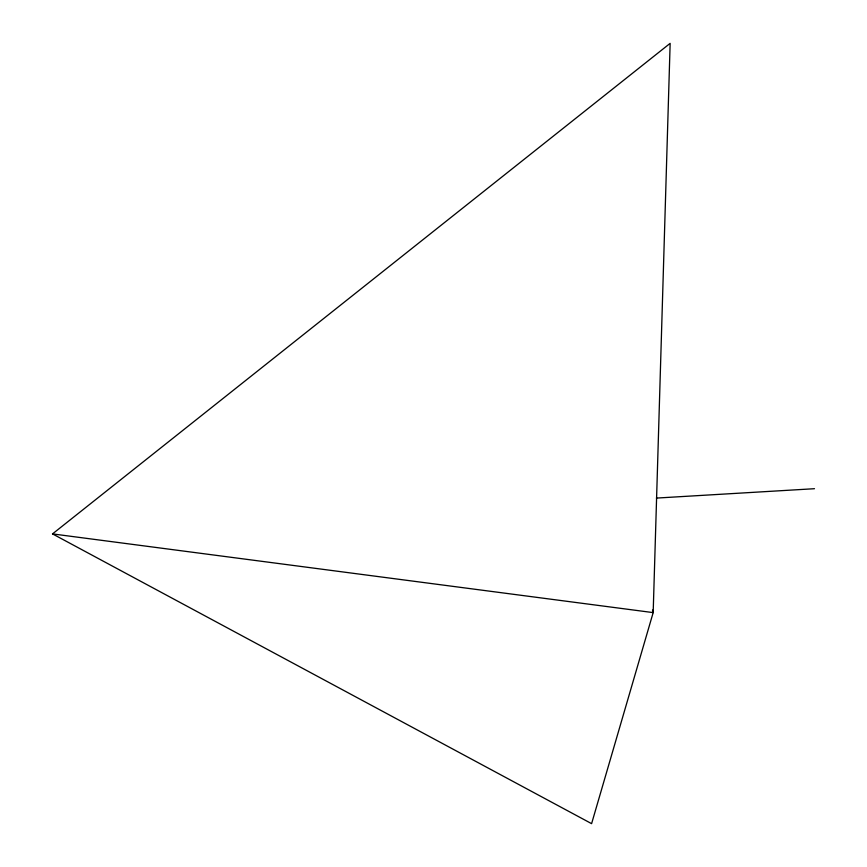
<?xml version="1.0" encoding="UTF-8"?>
<svg xmlns="http://www.w3.org/2000/svg" width="867" height="867" viewBox="0 0 867 867"><rect width="100%" height="100%" fill="white"/><g stroke="black" fill="none" stroke-linecap="round" stroke-linejoin="round"><path stroke-width="1.3" d="M52.519 533.899L670.148 43.35L653.176 612.611L591.597 823.65L52.519 533.899L653.176 612.611L652.504 610M656.417 498.081L814.481 488.706"/></g></svg>
